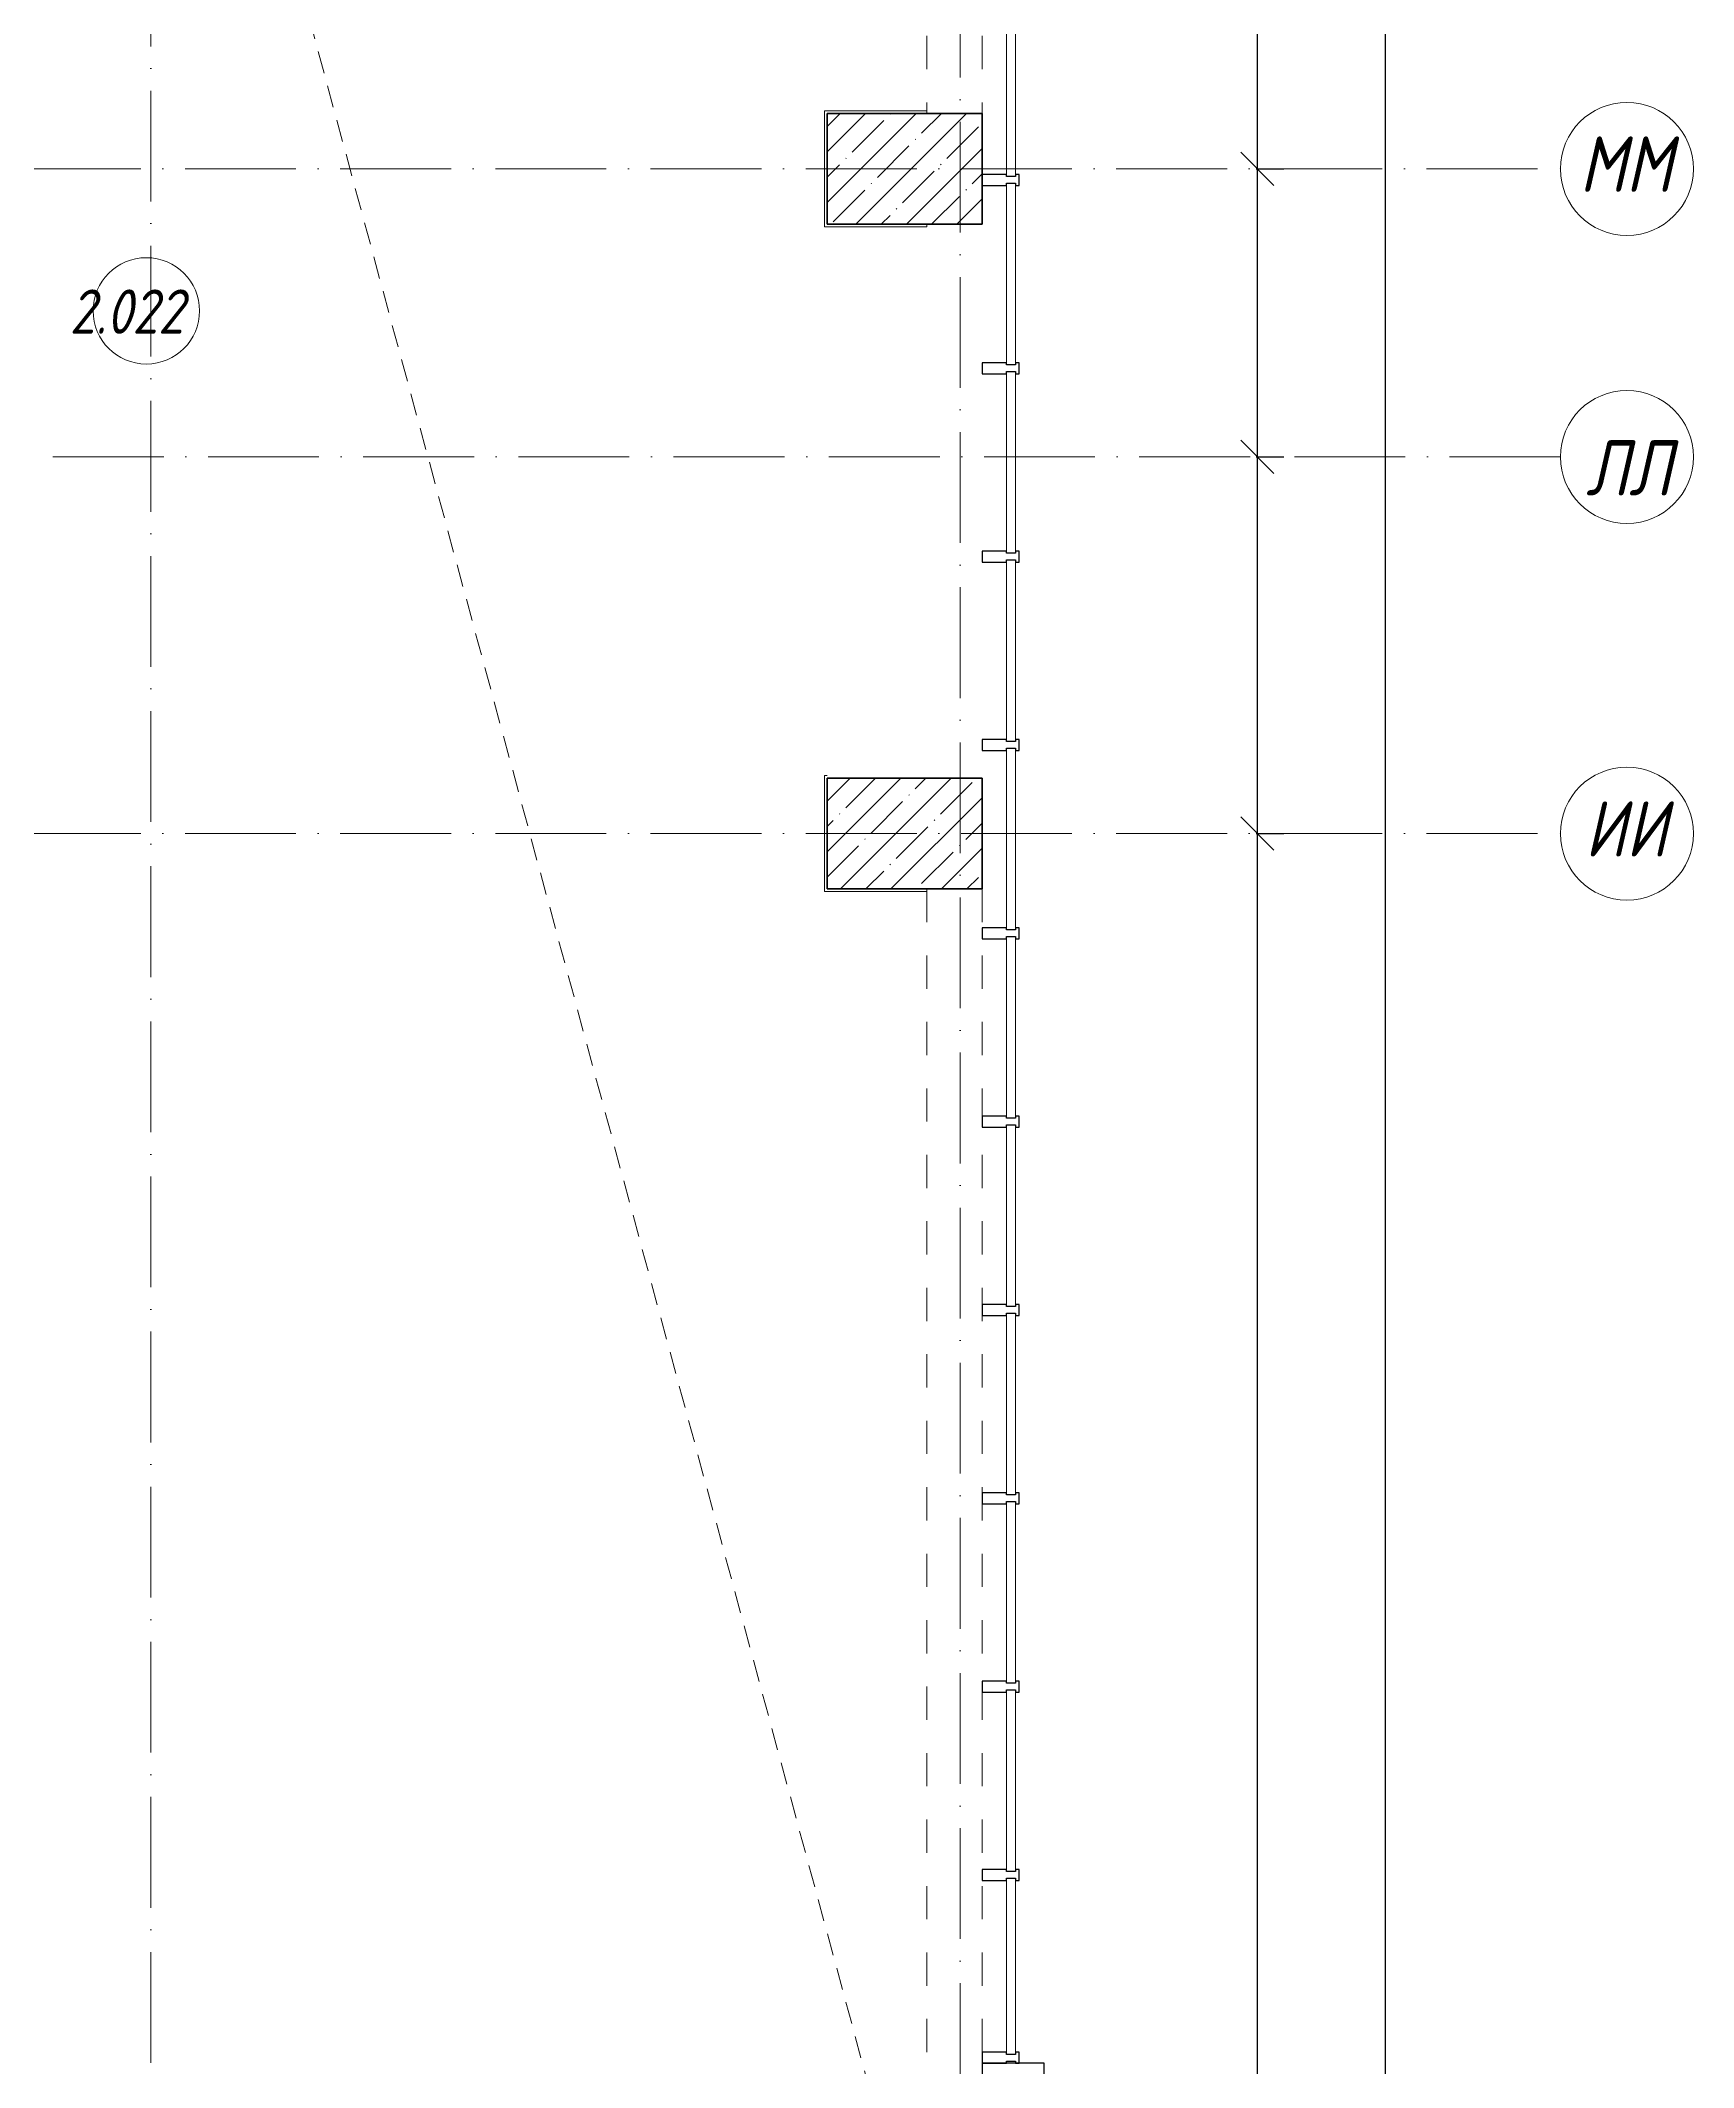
# Model space of a CAD drawing. Header units: millimetres. Extents: x -213536 to 1564669, y -45299 to 942238.
# Drawn here: x 528518 to 535974, y 502533 to 511682 of the extents above; entities that cross this region are included whole.
import ezdxf

# ---------------------------------------------------------------- set-up
doc = ezdxf.new("R2010")
doc.units = ezdxf.units.MM
for name, pattern in [('200_ШТРИХ_ш1п0_6_', [160, 100, -60]), ('50_200_ШТРИХ_1Т_ш5_п1_п1_', [700, 500, -100, 0, -100]), ('Штрих короткий', [300, 150, -150])]:
    doc.linetypes.add(name, pattern=pattern)
for name, color, linetype, lineweight in [('0-1', 7, 'Continuous', 5), ('0-2', 7, 'Continuous', 9), ('3) ЖБ 4м', 3, 'Continuous', 30), ('Импосты витража-1', 7, 'Continuous', 25), ('Линии-1', 7, '200_ШТРИХ_ш1п0_6_', 9), ('Марки помещений', 7, 'Continuous', 9), ('Несущие колонны', 7, 'Continuous', 9), ('Несущие колонны-1', 7, 'Continuous', 35), ('Оси', 7, 'Continuous', 9), ('Оси-1', 7, 'Continuous', 20), ('Оси-2', 7, '50_200_ШТРИХ_1Т_ш5_п1_п1_', 9), ('Остекление-1', 7, 'Continuous', 9), ('Перемычка-1', 7, 'Штрих короткий', 9), ('Размеры', 7, 'Continuous', 15), ('Стены-1', 7, 'Continuous', 13)]:
    doc.layers.add(name, color=color, linetype=linetype, lineweight=lineweight)
doc.layers.get('0-2').off()
doc.styles.add('ISOCPEUR_I_1', font='isocpeui.ttf', dxfattribs={"width": 0.85, "height": 2.5})
doc.styles.add('ISOCPEUR_I_5', font='isocpeui.ttf', dxfattribs={"width": 0.85, "height": 2.1})
doc.styles.add('ISOCPEUR_I_6', font='isocpeui.ttf', dxfattribs={"width": 0.85, "height": 3.5})
doc.dimstyles.new('ISO-2_5_0_9К', dxfattribs={"dimscale": 304.8, "dimtxt": 248.995294, "dimasz": 0.492126, "dimexe": 0.393701, "dimexo": 0.328084, "dimgap": 0, "dimtad": 1, "dimdec": 0, "dimzin": 0, "dimdsep": 46, "dimtxsty": 'ISOCPEUR_I_1', "dimblk1": 'OBLIQUE', "dimblk2": 'OBLIQUE', "dimsah": 1, "dimcen": 0.09, "dimdle": 0.393701, "dimazin": 0, "dimtfac": 1, "dimtdec": 4, "dimtix": 1, "dimtmove": 0, "dimatfit": 3, "dimfxl": 1, "dimtvp": 1, "dimtolj": 1, "dimtzin": 0, "dimarcsym": 2})

# ---------------------------------------------------------------- blocks, each defined once
blk = doc.blocks.new('Ось сетки - Круг_Ø6_00__ISO-2_5_0_9K_-16731441-АИ2_03_План отделки стен 3-го этажа _Часть 1_')
at = {"layer": 'Оси-1'}
blk.add_circle((0, 0), 3, dxfattribs=at)
blk = doc.blocks.new('_Oblique')
at = {"color": 0, "linetype": 'ByBlock', "lineweight": -2}
blk.add_line((-0.5, -0.5), (0.5, 0.5), dxfattribs=at)
blk = doc.blocks.new('*D3980')
at = {"layer": 'Defpoints', "color": 0, "lineweight": 30, "transparency": 16777216}
for p in [(533901, 508102.4), (534007.1, 508102.4), (533901, 502002.4)]:
    blk.add_point(p, dxfattribs=at)
at = {"layer": 'Размеры', "color": 0, "lineweight": -2, "transparency": 16777216}
for p, q in [((534007.1, 501882.4), (534007.1, 508222.4)), ((534001, 508102.4), (534127.1, 508102.4)), ((534001, 502002.4), (534127.1, 502002.4))]:
    blk.add_line(p, q, dxfattribs=at)
at = {"layer": 'Размеры', "color": 0, "lineweight": -2, "transparency": 16777216, "xscale": 150, "yscale": 150, "zscale": 150}
for p, rotation in [((534007.1, 508102.4), 90), ((534007.1, 502002.4), 270)]:
    blk.add_blockref('_Oblique', p, dxfattribs=dict(at, rotation=rotation))
at = {"layer": 'Размеры', "color": 0, "transparency": 16777216, "insert": (534005.8, 505052.4), "char_height": 2.5, "width": 701.018, "attachment_point": 5, "rotation": 90, "style": 'ISOCPEUR_I_1'}
blk.add_mtext('\\A1;6100', dxfattribs=at)
blk = doc.blocks.new('*D3981')
at = {"layer": 'Defpoints', "color": 0, "lineweight": 30, "transparency": 16777216}
for p in [(533901, 509802.4), (534007.1, 509802.4), (533901, 508102.4)]:
    blk.add_point(p, dxfattribs=at)
at = {"layer": 'Размеры', "color": 0, "lineweight": -2, "transparency": 16777216}
for p, q in [((534007.1, 507982.4), (534007.1, 509922.4)), ((534001, 509802.4), (534127.1, 509802.4)), ((534001, 508102.4), (534127.1, 508102.4))]:
    blk.add_line(p, q, dxfattribs=at)
at = {"layer": 'Размеры', "color": 0, "lineweight": -2, "transparency": 16777216, "xscale": 150, "yscale": 150, "zscale": 150}
for p, rotation in [((534007.1, 509802.4), 90), ((534007.1, 508102.4), 270)]:
    blk.add_blockref('_Oblique', p, dxfattribs=dict(at, rotation=rotation))
at = {"layer": 'Размеры', "color": 0, "transparency": 16777216, "insert": (534005.8, 508952.4), "char_height": 2.5, "width": 701.018, "attachment_point": 5, "rotation": 90, "style": 'ISOCPEUR_I_1'}
blk.add_mtext('\\A1;1700', dxfattribs=at)
blk = doc.blocks.new('*D3982')
at = {"layer": 'Defpoints', "color": 0, "lineweight": 30, "transparency": 16777216}
for p in [(533901, 511102.4), (534007.1, 511102.4), (533901, 509802.4)]:
    blk.add_point(p, dxfattribs=at)
at = {"layer": 'Размеры', "color": 0, "lineweight": -2, "transparency": 16777216}
for p, q in [((534007.1, 509682.4), (534007.1, 511222.4)), ((534001, 511102.4), (534127.1, 511102.4)), ((534001, 509802.4), (534127.1, 509802.4))]:
    blk.add_line(p, q, dxfattribs=at)
at = {"layer": 'Размеры', "color": 0, "lineweight": -2, "transparency": 16777216, "xscale": 150, "yscale": 150, "zscale": 150}
for p, rotation in [((534007.1, 511102.4), 90), ((534007.1, 509802.4), 270)]:
    blk.add_blockref('_Oblique', p, dxfattribs=dict(at, rotation=rotation))
at = {"layer": 'Размеры', "color": 0, "transparency": 16777216, "insert": (534005.8, 510452.4), "char_height": 2.5, "width": 701.018, "attachment_point": 5, "rotation": 90, "style": 'ISOCPEUR_I_1'}
blk.add_mtext('\\A1;1300', dxfattribs=at)
blk = doc.blocks.new('*D3983')
at = {"layer": 'Defpoints', "color": 0, "lineweight": 30, "transparency": 16777216}
for p in [(533901, 514302.4), (534007.1, 514302.4), (533901, 511102.4)]:
    blk.add_point(p, dxfattribs=at)
at = {"layer": 'Размеры', "color": 0, "lineweight": -2, "transparency": 16777216}
for p, q in [((534007.1, 510982.4), (534007.1, 514422.4)), ((534001, 514302.4), (534127.1, 514302.4)), ((534001, 511102.4), (534127.1, 511102.4))]:
    blk.add_line(p, q, dxfattribs=at)
at = {"layer": 'Размеры', "color": 0, "lineweight": -2, "transparency": 16777216, "xscale": 150, "yscale": 150, "zscale": 150}
for p, rotation in [((534007.1, 514302.4), 90), ((534007.1, 511102.4), 270)]:
    blk.add_blockref('_Oblique', p, dxfattribs=dict(at, rotation=rotation))
at = {"layer": 'Размеры', "color": 0, "transparency": 16777216, "insert": (534005.8, 512702.4), "char_height": 2.5, "width": 758.478, "attachment_point": 5, "rotation": 90, "style": 'ISOCPEUR_I_1'}
blk.add_mtext('\\A1;3200', dxfattribs=at)
blk = doc.blocks.new('*D3991')
at = {"layer": 'Defpoints', "color": 0, "lineweight": 30, "transparency": 16777216}
for p in [(534689.4, 532302.4), (534583.4, 489552.4), (534689.4, 489552.4)]:
    blk.add_point(p, dxfattribs=at)
at = {"layer": 'Размеры', "color": 0, "lineweight": -2, "transparency": 16777216}
for p, q in [((534583.4, 532422.4), (534583.4, 489432.4)), ((534589.4, 532302.4), (534463.4, 532302.4)), ((534589.4, 489552.4), (534463.4, 489552.4))]:
    blk.add_line(p, q, dxfattribs=at)
at = {"layer": 'Размеры', "color": 0, "lineweight": -2, "transparency": 16777216, "xscale": 150, "yscale": 150, "zscale": 150}
for p, rotation in [((534583.4, 532302.4), 90), ((534583.4, 489552.4), 270)]:
    blk.add_blockref('_Oblique', p, dxfattribs=dict(at, rotation=rotation))
at = {"layer": 'Размеры', "color": 0, "transparency": 16777216, "insert": (534582.1, 510927.4), "char_height": 2.5, "width": 971.082, "attachment_point": 5, "rotation": 90, "style": 'ISOCPEUR_I_1'}
blk.add_mtext('\\A1;42750', dxfattribs=at)
blk = doc.blocks.new('BSC_Колонна _Прямоугольная - 500х700-V107-АИ2_03_План отделки стен 3-го этажа _Часть 1_')
at = {"layer": 'Несущие колонны'}
h = blk.add_hatch(dxfattribs=at)
h.set_pattern_fill('FP_105', color=256, style=0, pattern_type=2)
h.set_pattern_definition([(315, (-66200, 103250), (114.04925, 114.04925), []), (315, (-66200, 103135.95), (114.04925, 114.04925), [201.613, -40.323, 3.353, -36.97])])
h.paths.add_polyline_path([(-250, 350), (-250, -350), (250, -350), (250, 350)], flags=0)
at = {"layer": 'Несущие колонны-1'}
for p, q in [((250, 350), (-250, 350)), ((-250, 350), (-250, -350)), ((250, -350), (250, 350)), ((-250, -350), (250, -350))]:
    blk.add_line(p, q, dxfattribs=at)
blk = doc.blocks.new('BSC_Колонна _Прямоугольная - 500х700-V111-АИ2_03_План отделки стен 3-го этажа _Часть 1_')
at = {"layer": 'Несущие колонны'}
h = blk.add_hatch(dxfattribs=at)
h.set_pattern_fill('FP_109', color=256, style=0, pattern_type=2)
h.set_pattern_definition([(315, (-63200, 103250), (114.04925, 114.04925), []), (315, (-63200, 103135.95), (114.04925, 114.04925), [201.613, -40.323, 3.353, -36.97])])
h.paths.add_polyline_path([(-250, 350), (-250, -350), (250, -350), (250, 350)], flags=0)
at = {"layer": 'Несущие колонны-1'}
for p, q in [((250, 350), (-250, 350)), ((-250, 350), (-250, -350)), ((250, -350), (250, 350)), ((-250, -350), (250, -350))]:
    blk.add_line(p, q, dxfattribs=at)
blk = doc.blocks.new('Прямоугольный импост - Откос НВФ_50х280 мм-26233866-АИ2_03_План отделки стен 3-го этажа _Часть 1_')
at = {"layer": 'Импосты витража-1'}
for p, q in [((0, 130), (-50, 130)), ((-50, 130), (-50, -150)), ((0, -144), (0, 130)), ((-50, -150), (0, -150))]:
    blk.add_line(p, q, dxfattribs=at)
blk = doc.blocks.new('PNS_Панель прямоугольная1 - Нр_Стекло - 40мм-26233867-АИ2_03_План отделки стен 3-го этажа _Часть 1_')
at = {"layer": 'Остекление-1'}
for p, q in [((-387.5, 40), (387.5, 40)), ((-397.5, 0), (397.5, 0)), ((387.5, 0), (-387.5, 0))]:
    blk.add_line(p, q, dxfattribs=at)
blk = doc.blocks.new('PNS_Панель прямоугольная1 - Нр_Стекло - 40мм-26233875-АИ2_03_План отделки стен 3-го этажа _Часть 1_')
at = {"layer": 'Остекление-1'}
for p, q in [((-400, 40), (400, 40)), ((-410, 0), (410, 0)), ((400, 0), (-400, 0))]:
    blk.add_line(p, q, dxfattribs=at)
blk = doc.blocks.new('Прямоугольный импост - Импост структурный с накладкой - 150мм-26233864-АИ2_03_План отделки стен 3-го этажа _Часть 1_')
at = {"layer": 'Импосты витража-1'}
for p, q in [((-25, 0), (-25, 17)), ((-25, 17), (25, 17)), ((-15, 0), (-25, 0)), ((-15, -40), (-15, 0)), ((25, 0), (15, 0)), ((15, 0), (15, -40)), ((25, 17), (25, 0)), ((-25, -150), (-25, -40)), ((-25, -40), (-15, -40)), ((15, -40), (25, -40)), ((25, -40), (25, -150)), ((25, -150), (-25, -150))]:
    blk.add_line(p, q, dxfattribs=at)
blk = doc.blocks.new('Прямоугольный импост - Импост структурный с накладкой - 150мм-26233865-АИ2_03_План отделки стен 3-го этажа _Часть 1_')
at = {"layer": 'Импосты витража-1'}
for p, q in [((-25, 0), (-25, 17)), ((-25, 17), (25, 17)), ((-15, 0), (-25, 0)), ((-15, -40), (-15, 0)), ((25, 0), (15, 0)), ((15, 0), (15, -40)), ((25, 17), (25, 0)), ((-25, -150), (-25, -40)), ((-25, -40), (-15, -40)), ((15, -40), (25, -40)), ((25, -40), (25, -150)), ((25, -150), (-25, -150))]:
    blk.add_line(p, q, dxfattribs=at)
blk = doc.blocks.new('Прямоугольный импост - Импост структурный с накладкой - 150мм-V159-АИ2_03_План отделки стен 3-го этажа _Часть 1_')
at = {"layer": 'Импосты витража-1'}
for p, q in [((-25, 0), (-25, 17)), ((-25, 17), (25, 17)), ((-15, 0), (-25, 0)), ((-15, -40), (-15, 0)), ((25, 0), (15, 0)), ((15, 0), (15, -40)), ((25, 17), (25, 0)), ((-25, -150), (-25, -40)), ((-25, -40), (-15, -40)), ((15, -40), (25, -40)), ((25, -40), (25, -150))]:
    blk.add_line(p, q, dxfattribs=at)
blk = doc.blocks.new('Проем_Дверь_Прямоугольный - 5350х4200h_оконные проемы-27183120-АИ2_03_План отделки стен 3-го этажа _Часть 1_')
at = {"layer": 'Перемычка-1'}
for p, q in [((2675, 125), (-2675, 125)), ((2675, -125), (-2675, -125))]:
    blk.add_line(p, q, dxfattribs=at)
blk = doc.blocks.new('Проем_Дверь_Прямоугольный - 4850х4200h_витражные проемы-27183121-АИ2_03_План отделки стен 3-го этажа _Часть 1_')
at = {"layer": 'Перемычка-1'}
for p, q in [((2425, 125), (-2425, 125)), ((2425, -125), (-2425, -125))]:
    blk.add_line(p, q, dxfattribs=at)
blk = doc.blocks.new('0125-Р-ОО-Ш2-АР-о_23_10_2024_rvt-1-АИ2_03_План отделки стен 3-го этажа _Часть 1_')
at = {"layer": 'Линии-1'}
blk.add_line((96303.2, 82638), (103096.8, 57512), dxfattribs=at)
at = {"layer": '0-2'}
for name, p, rotation in [('Проем_Дверь_Прямоугольный - 4850х4200h_витражные проемы-27183121-АИ2_03_План отделки стен 3-го этажа _Часть 1_', (103475, 68875), 89.99999999999993), ('PNS_Панель прямоугольная1 - Нр_Стекло - 40мм-26233875-АИ2_03_План отделки стен 3-го этажа _Часть 1_', (103750, 66575), 89.99999999999993), ('BSC_Колонна _Прямоугольная - 500х700-V107-АИ2_03_План отделки стен 3-го этажа _Часть 1_', (103250, 66200), 89.9999999999999), ('PNS_Панель прямоугольная1 - Нр_Стекло - 40мм-26233875-АИ2_03_План отделки стен 3-го этажа _Часть 1_', (103750, 65725), 89.99999999999993), ('PNS_Панель прямоугольная1 - Нр_Стекло - 40мм-26233875-АИ2_03_План отделки стен 3-го этажа _Часть 1_', (103750, 64875), 89.99999999999993), ('PNS_Панель прямоугольная1 - Нр_Стекло - 40мм-26233875-АИ2_03_План отделки стен 3-го этажа _Часть 1_', (103750, 64025), 89.99999999999993), ('PNS_Панель прямоугольная1 - Нр_Стекло - 40мм-26233875-АИ2_03_План отделки стен 3-го этажа _Часть 1_', (103750, 63175), 89.99999999999993), ('BSC_Колонна _Прямоугольная - 500х700-V111-АИ2_03_План отделки стен 3-го этажа _Часть 1_', (103250, 63200), 89.9999999999999), ('Проем_Дверь_Прямоугольный - 5350х4200h_оконные проемы-27183120-АИ2_03_План отделки стен 3-го этажа _Часть 1_', (103475, 60275), 89.99999999999993), ('PNS_Панель прямоугольная1 - Нр_Стекло - 40мм-26233875-АИ2_03_План отделки стен 3-го этажа _Часть 1_', (103750, 62325), 89.99999999999993), ('PNS_Панель прямоугольная1 - Нр_Стекло - 40мм-26233875-АИ2_03_План отделки стен 3-го этажа _Часть 1_', (103750, 61475), 89.99999999999993), ('PNS_Панель прямоугольная1 - Нр_Стекло - 40мм-26233875-АИ2_03_План отделки стен 3-го этажа _Часть 1_', (103750, 60625), 89.99999999999993), ('PNS_Панель прямоугольная1 - Нр_Стекло - 40мм-26233875-АИ2_03_План отделки стен 3-го этажа _Часть 1_', (103750, 59775), 89.99999999999993), ('PNS_Панель прямоугольная1 - Нр_Стекло - 40мм-26233875-АИ2_03_План отделки стен 3-го этажа _Часть 1_', (103750, 58925), 89.99999999999993), ('PNS_Панель прямоугольная1 - Нр_Стекло - 40мм-26233867-АИ2_03_План отделки стен 3-го этажа _Часть 1_', (103750, 58087.5), 89.99999999999993), ('Прямоугольный импост - Откос НВФ_50х280 мм-26233866-АИ2_03_План отделки стен 3-го этажа _Часть 1_', (103750, 57600), 269.9999999999999)]:
    blk.add_blockref(name, p, dxfattribs=dict(at, rotation=rotation))
at = {"layer": '0-2', "extrusion": (0, 0, -1), "rotation": 90.00000000000007}
for name, p in [('Прямоугольный импост - Импост структурный с накладкой - 150мм-V159-АИ2_03_План отделки стен 3-го этажа _Часть 1_', (-103750, 66150)), ('Прямоугольный импост - Импост структурный с накладкой - 150мм-26233865-АИ2_03_План отделки стен 3-го этажа _Часть 1_', (-103750, 65300)), ('Прямоугольный импост - Импост структурный с накладкой - 150мм-26233865-АИ2_03_План отделки стен 3-го этажа _Часть 1_', (-103750, 64450)), ('Прямоугольный импост - Импост структурный с накладкой - 150мм-26233865-АИ2_03_План отделки стен 3-го этажа _Часть 1_', (-103750, 63600)), ('Прямоугольный импост - Импост структурный с накладкой - 150мм-26233865-АИ2_03_План отделки стен 3-го этажа _Часть 1_', (-103750, 62750)), ('Прямоугольный импост - Импост структурный с накладкой - 150мм-26233865-АИ2_03_План отделки стен 3-го этажа _Часть 1_', (-103750, 61900)), ('Прямоугольный импост - Импост структурный с накладкой - 150мм-26233865-АИ2_03_План отделки стен 3-го этажа _Часть 1_', (-103750, 61050)), ('Прямоугольный импост - Импост структурный с накладкой - 150мм-26233865-АИ2_03_План отделки стен 3-го этажа _Часть 1_', (-103750, 60200)), ('Прямоугольный импост - Импост структурный с накладкой - 150мм-26233864-АИ2_03_План отделки стен 3-го этажа _Часть 1_', (-103750, 59350)), ('Прямоугольный импост - Импост структурный с накладкой - 150мм-26233864-АИ2_03_План отделки стен 3-го этажа _Часть 1_', (-103750, 58500)), ('Прямоугольный импост - Импост структурный с накладкой - 150мм-26233864-АИ2_03_План отделки стен 3-го этажа _Часть 1_', (-103750, 57675))]:
    blk.add_blockref(name, p, dxfattribs=at)
blk = doc.blocks.new('AI_Марка_Помещение_х1__Общий_E___ISO-2_1K_ - Номер-16210215-АИ2_03_План отделки стен 3-го этажа _Часть 1_')
at = {"layer": 'Марки помещений'}
for start, end in [(360, 180), (180, 360)]:
    blk.add_arc((0.039, 0.312), 2.4, start, end, dxfattribs=at)
blk = doc.blocks.new('3этВверх')
at = {"layer": 'Стены-1'}
for p, q in [((532054, 511364.4), (532054, 510840.4)), ((532515.8, 511364.4), (532054, 511364.4)), ((532515.8, 511352.4), (532515.8, 511364.4)), ((532515.8, 510840.4), (532515.8, 510852.4)), ((532054, 510840.4), (532515.8, 510840.4)), ((532054, 508364.4), (532054, 507840.4)), ((532066, 508364.4), (532054, 508364.4)), ((532054, 507840.4), (532515.8, 507840.4)), ((532515.8, 507840.4), (532515.8, 507852.4))]:
    blk.add_line(p, q, dxfattribs=at)
at = {"layer": '0-1'}
blk.add_blockref('0125-Р-ОО-Ш2-АР-о_23_10_2024_rvt-1-АИ2_03_План отделки стен 3-го этажа _Часть 1_', (429166, 444902.4), dxfattribs=at)
at = {"layer": 'Марки помещений', "xscale": 99.99999999999993, "yscale": 99.99999999999993, "zscale": 99.99999999999993}
blk.add_blockref('AI_Марка_Помещение_х1__Общий_E___ISO-2_1K_ - Номер-16210215-АИ2_03_План отделки стен 3-го этажа _Часть 1_', (528991, 510430.5), dxfattribs=at)
at = {"layer": 'Марки помещений', "insert": (528648.3, 510558.4), "char_height": 200, "width": 785.654, "attachment_point": 1, "style": 'ISOCPEUR_I_6'}
blk.add_mtext('2.022', dxfattribs=at)
blk = doc.blocks.new('Ос 3 эт верх часть')
at = {"layer": 'Оси-2'}
for p, q in [((529016, 489952.4), (529016, 535177.6)), ((532666, 499613), (532666, 535177.6)), ((502566, 511102.4), (535374.3, 511102.4)), ((535374.3, 509802.4), (426847.2, 509802.4)), ((502566, 508102.4), (535374.3, 508102.4))]:
    blk.add_line(p, q, dxfattribs=at)
at = {"layer": 'Оси-1', "xscale": 99.99999999999993, "yscale": 99.99999999999993, "zscale": 99.99999999999993}
for p, rotation in [((535674.3, 511102.4), 269.9999999999994), ((535674.3, 509802.4), 89.9999999999998), ((535674.3, 508102.4), 269.9999999999994)]:
    blk.add_blockref('Ось сетки - Круг_Ø6_00__ISO-2_5_0_9K_-16731441-АИ2_03_План отделки стен 3-го этажа _Часть 1_', p, dxfattribs=dict(at, rotation=rotation))
at = {"layer": 'Оси', "char_height": 250, "attachment_point": 1, "style": 'ISOCPEUR_I_5'}
for s, insert, width in [('ММ', (535460.2, 511249.1), 505.063), ('ЛЛ', (535489.2, 509878.5), 447.342), ('ИИ', (535484.1, 508249.1), 447.342)]:
    blk.add_mtext(s, dxfattribs=dict(at, insert=insert, width=width))
at = {"layer": 'Размеры'}
for base, p1, p2, override, picture, middle in [((534583.4, 489552.4), (534689.4, 532302.4), (534689.4, 489552.4), {"dimpost": '<>', "dimfxl": 42750}, '*D3991', (534582.1, 510927.4)), ((534007.1, 514302.4), (533901, 511102.4), (533901, 514302.4), {"dimpost": '<>', "dimfxl": 3200}, '*D3983', (534005.8, 512702.4)), ((534007.1, 511102.4), (533901, 509802.4), (533901, 511102.4), {"dimpost": '<>', "dimfxl": 1300}, '*D3982', (534005.8, 510452.4)), ((534007.1, 509802.4), (533901, 508102.4), (533901, 509802.4), {"dimpost": '<>', "dimfxl": 1700}, '*D3981', (534005.8, 508952.4)), ((534007.1, 508102.4), (533901, 502002.4), (533901, 508102.4), {"dimpost": '<>', "dimfxl": 6100}, '*D3980', (534005.8, 505052.4))]:
    dim = blk.add_linear_dim(base=base, p1=p1, p2=p2, angle=90, dimstyle='ISO-2_5_0_9К', override=override, dxfattribs=at)
    dim.commit()
    dim.dimension.update_dxf_attribs({"geometry": picture, "text_midpoint": middle})

msp = doc.modelspace()

# ---------------------------------------------------------------- block references
at = {"color": 5, "lineweight": 30}
msp.add_blockref('Ос 3 эт верх часть', (0, 0), dxfattribs=at)
at = {"layer": '3) ЖБ 4м'}
msp.add_blockref('3этВверх', (0, 0), dxfattribs=at)

doc.saveas('drawing.dxf')
